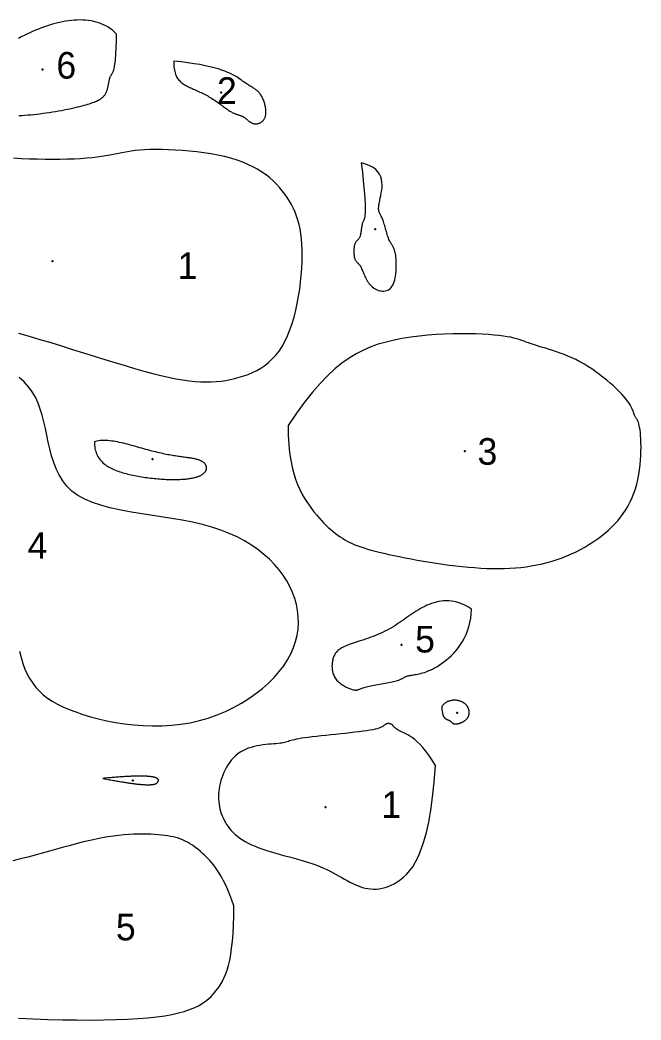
# Model space of a CAD drawing. Header units: millimetres. Extents: x 42.6 to 112.9, y 44.5 to 104.4.
# Drawn here: x 77.8 to 112.9, y 48 to 104.4 of the extents above; entities that cross this region are included whole.
import ezdxf
from ezdxf.enums import TextEntityAlignment as Align

# ---------------------------------------------------------------- set-up
doc = ezdxf.new("R2010")
doc.units = ezdxf.units.MM
for name, color, linetype in [('CONTOURS', 1, 'Continuous'), ('DIMENSIONS', 5, 'Continuous'), ('LABELS', 7, 'Continuous')]:
    doc.layers.add(name, color=color, linetype=linetype)

msp = doc.modelspace()

# ---------------------------------------------------------------- linework, layer by layer
at = {"layer": 'CONTOURS', "lineweight": 5}
for points in [[(77.78, 98.992), (77.943, 98.998), (78.108, 99.008), (78.277, 99.02), (78.448, 99.034), (78.622, 99.051), (78.796, 99.07), (78.972, 99.091), (79.147, 99.114), (79.323, 99.139), (79.498, 99.165), (79.672, 99.192), (79.843, 99.221), (80.013, 99.25), (80.179, 99.281), (80.342, 99.312), (80.501, 99.344), (80.656, 99.376), (80.806, 99.408), (80.95, 99.44), (81.087, 99.472), (81.219, 99.504), (81.343, 99.536), (81.459, 99.567), (81.569, 99.597), (81.672, 99.628), (81.769, 99.658), (81.859, 99.687), (81.943, 99.717), (82.021, 99.746), (82.094, 99.776), (82.162, 99.805), (82.224, 99.834), (82.282, 99.864), (82.335, 99.893), (82.384, 99.923), (82.428, 99.953), (82.469, 99.984), (82.507, 100.014), (82.541, 100.046), (82.572, 100.077), (82.6, 100.11), (82.625, 100.142), (82.648, 100.176), (82.669, 100.21), (82.688, 100.245), (82.706, 100.281), (82.722, 100.318), (82.737, 100.356), (82.75, 100.394), (82.763, 100.433), (82.774, 100.473), (82.785, 100.513), (82.795, 100.553), (82.805, 100.593), (82.813, 100.634), (82.822, 100.674), (82.83, 100.714), (82.837, 100.754), (82.845, 100.794), (82.852, 100.833), (82.859, 100.872), (82.867, 100.91), (82.875, 100.947), (82.882, 100.983), (82.891, 101.018), (82.9, 101.052), (82.909, 101.085), (82.919, 101.117), (82.93, 101.147), (82.941, 101.176), (82.954, 101.203), (82.968, 101.228), (82.982, 101.252), (82.998, 101.276), (83.014, 101.301), (83.03, 101.328), (83.047, 101.357), (83.065, 101.39), (83.083, 101.427), (83.1, 101.469), (83.118, 101.518), (83.135, 101.573), (83.152, 101.637), (83.169, 101.709), (83.185, 101.791), (83.2, 101.883), (83.214, 101.987), (83.228, 102.103), (83.24, 102.233), (83.251, 102.377), (83.261, 102.535), (83.269, 102.71), (83.276, 102.902), (83.281, 103.111), (83.284, 103.339), (83.285, 103.586), (83.285, 103.586), (83.177, 103.695), (83.063, 103.795), (82.945, 103.887), (82.822, 103.969), (82.695, 104.044), (82.564, 104.11), (82.428, 104.169), (82.29, 104.22), (82.147, 104.263), (82.002, 104.299), (81.853, 104.328), (81.701, 104.35), (81.547, 104.365), (81.39, 104.374), (81.231, 104.377), (81.07, 104.374), (80.908, 104.364), (80.743, 104.349), (80.578, 104.329), (80.411, 104.303), (80.243, 104.272), (80.074, 104.237), (79.905, 104.196), (79.735, 104.152), (79.566, 104.103), (79.396, 104.05), (79.227, 103.993), (79.058, 103.933), (78.89, 103.869), (78.723, 103.801), (78.558, 103.731), (78.394, 103.658), (78.231, 103.582), (78.071, 103.503), (77.913, 103.423), (77.758, 103.34)], [(77.756, 86.709), (78.354, 86.541), (78.962, 86.364), (79.576, 86.18), (80.192, 85.991), (80.809, 85.8), (81.421, 85.608), (82.027, 85.419), (82.622, 85.233), (83.204, 85.053), (83.769, 84.882), (84.314, 84.722), (84.835, 84.574), (85.33, 84.442), (85.795, 84.326), (86.23, 84.228), (86.639, 84.146), (87.022, 84.081), (87.382, 84.03), (87.722, 83.995), (88.043, 83.974), (88.348, 83.965), (88.64, 83.97), (88.919, 83.986), (89.189, 84.014), (89.453, 84.052), (89.711, 84.1), (89.966, 84.158), (90.22, 84.224), (90.471, 84.302), (90.718, 84.391), (90.961, 84.494), (91.199, 84.612), (91.43, 84.746), (91.654, 84.897), (91.87, 85.068), (92.077, 85.259), (92.274, 85.471), (92.46, 85.707), (92.634, 85.967), (92.796, 86.252), (92.944, 86.564), (93.079, 86.899), (93.201, 87.253), (93.31, 87.623), (93.407, 88.006), (93.492, 88.397), (93.565, 88.794), (93.626, 89.192), (93.675, 89.589), (93.714, 89.98), (93.741, 90.363), (93.758, 90.733), (93.765, 91.087), (93.761, 91.423), (93.747, 91.739), (93.723, 92.039), (93.689, 92.322), (93.645, 92.59), (93.591, 92.845), (93.526, 93.087), (93.452, 93.319), (93.367, 93.541), (93.272, 93.755), (93.167, 93.963), (93.052, 94.164), (92.927, 94.362), (92.791, 94.556), (92.645, 94.748), (92.488, 94.936), (92.318, 95.121), (92.135, 95.3), (91.938, 95.474), (91.725, 95.641), (91.497, 95.802), (91.253, 95.955), (90.99, 96.1), (90.709, 96.236), (90.409, 96.362), (90.089, 96.478), (89.748, 96.583), (89.387, 96.676), (89.009, 96.759), (88.619, 96.831), (88.22, 96.893), (87.816, 96.945), (87.411, 96.987), (87.009, 97.021), (86.614, 97.045), (86.229, 97.062), (85.859, 97.071), (85.508, 97.072), (85.178, 97.066), (84.875, 97.053), (84.6, 97.034), (84.349, 97.009), (84.119, 96.979), (83.905, 96.946), (83.701, 96.91), (83.504, 96.871), (83.308, 96.831), (83.11, 96.79), (82.904, 96.749), (82.686, 96.709), (82.452, 96.672), (82.196, 96.636), (81.915, 96.604), (81.603, 96.576), (81.263, 96.553), (80.898, 96.535), (80.511, 96.521), (80.106, 96.512), (79.686, 96.509), (79.255, 96.511), (78.816, 96.519), (78.373, 96.532), (77.928, 96.552), (77.486, 96.577)], [(77.81, 68.774), (77.905, 68.416), (78.009, 68.082), (78.126, 67.771), (78.255, 67.483), (78.4, 67.215), (78.561, 66.967), (78.739, 66.736), (78.937, 66.522), (79.156, 66.322), (79.397, 66.135), (79.662, 65.961), (79.952, 65.796), (80.268, 65.641), (80.613, 65.493), (80.988, 65.35), (81.392, 65.214), (81.822, 65.085), (82.276, 64.966), (82.75, 64.858), (83.242, 64.764), (83.748, 64.686), (84.266, 64.626), (84.792, 64.585), (85.324, 64.566), (85.859, 64.57), (86.393, 64.6), (86.924, 64.657), (87.448, 64.744), (87.964, 64.862), (88.468, 65.008), (88.96, 65.182), (89.436, 65.38), (89.895, 65.602), (90.336, 65.844), (90.755, 66.105), (91.152, 66.383), (91.524, 66.677), (91.869, 66.983), (92.185, 67.3), (92.471, 67.625), (92.724, 67.958), (92.943, 68.296), (93.127, 68.638), (93.278, 68.982), (93.395, 69.329), (93.481, 69.678), (93.534, 70.027), (93.556, 70.376), (93.548, 70.723), (93.511, 71.069), (93.444, 71.413), (93.348, 71.753), (93.225, 72.088), (93.074, 72.419), (92.897, 72.743), (92.693, 73.061), (92.463, 73.371), (92.206, 73.671), (91.922, 73.961), (91.611, 74.24), (91.273, 74.506), (90.908, 74.759), (90.515, 74.997), (90.095, 75.219), (89.647, 75.424), (89.171, 75.611), (88.667, 75.779), (88.135, 75.926), (87.576, 76.054), (86.998, 76.167), (86.407, 76.268), (85.807, 76.362), (85.207, 76.453), (84.611, 76.545), (84.027, 76.642), (83.461, 76.748), (82.918, 76.868), (82.405, 77.005), (81.929, 77.165), (81.495, 77.35), (81.11, 77.565), (80.777, 77.812), (80.494, 78.09), (80.254, 78.394), (80.053, 78.721), (79.884, 79.067), (79.744, 79.428), (79.626, 79.801), (79.526, 80.182), (79.437, 80.567), (79.356, 80.954), (79.275, 81.338), (79.191, 81.715), (79.098, 82.082), (78.99, 82.435), (78.864, 82.774), (78.714, 83.096), (78.537, 83.402), (78.329, 83.691), (78.085, 83.961), (77.8, 84.213)], [(77.758, 48.082), (78.591, 48.044), (79.42, 48.015), (80.237, 47.994), (81.035, 47.982), (81.809, 47.978), (82.55, 47.984), (83.252, 47.999), (83.907, 48.023), (84.511, 48.058), (85.061, 48.103), (85.56, 48.157), (86.012, 48.22), (86.42, 48.293), (86.787, 48.374), (87.116, 48.464), (87.41, 48.563), (87.673, 48.669), (87.908, 48.783), (88.118, 48.904), (88.305, 49.033), (88.474, 49.168), (88.627, 49.311), (88.768, 49.459), (88.899, 49.614), (89.023, 49.775), (89.14, 49.947), (89.249, 50.131), (89.35, 50.331), (89.444, 50.549), (89.529, 50.789), (89.607, 51.054), (89.676, 51.346), (89.736, 51.669), (89.787, 52.025), (89.83, 52.418), (89.863, 52.85), (89.887, 53.324), (89.902, 53.844), (89.907, 54.412), (89.907, 54.412), (89.803, 54.733), (89.693, 55.034), (89.578, 55.316), (89.459, 55.579), (89.335, 55.825), (89.209, 56.053), (89.079, 56.266), (88.947, 56.463), (88.814, 56.646), (88.681, 56.816), (88.547, 56.973), (88.413, 57.118), (88.281, 57.251), (88.15, 57.375), (88.022, 57.489), (87.897, 57.595), (87.775, 57.692), (87.654, 57.782), (87.534, 57.865), (87.414, 57.94), (87.294, 58.009), (87.171, 58.072), (87.045, 58.128), (86.915, 58.179), (86.781, 58.225), (86.642, 58.266), (86.495, 58.303), (86.342, 58.335), (86.18, 58.364), (86.008, 58.389), (85.827, 58.411), (85.635, 58.43), (85.432, 58.446), (85.218, 58.457), (84.994, 58.464), (84.758, 58.466), (84.512, 58.463), (84.255, 58.454), (83.986, 58.438), (83.707, 58.415), (83.416, 58.385), (83.114, 58.347), (82.801, 58.301), (82.477, 58.245), (82.141, 58.181), (81.794, 58.106), (81.436, 58.022), (81.068, 57.929), (80.69, 57.829), (80.304, 57.723), (79.91, 57.614), (79.51, 57.502), (79.104, 57.389), (78.694, 57.277), (78.281, 57.167), (77.865, 57.06), (77.447, 56.959)]]:
    msp.add_lwpolyline(points, dxfattribs=at)
for points in [[(86.518, 102.062), (86.52, 101.947), (86.524, 101.839), (86.532, 101.738), (86.543, 101.644), (86.557, 101.555), (86.574, 101.473), (86.593, 101.396), (86.616, 101.325), (86.642, 101.258), (86.67, 101.195), (86.701, 101.137), (86.735, 101.083), (86.772, 101.032), (86.811, 100.985), (86.854, 100.94), (86.898, 100.897), (86.946, 100.857), (86.996, 100.819), (87.049, 100.782), (87.104, 100.746), (87.162, 100.711), (87.222, 100.677), (87.284, 100.643), (87.348, 100.61), (87.414, 100.577), (87.481, 100.545), (87.551, 100.513), (87.621, 100.48), (87.693, 100.448), (87.765, 100.415), (87.838, 100.382), (87.912, 100.349), (87.987, 100.315), (88.062, 100.28), (88.137, 100.244), (88.212, 100.208), (88.286, 100.17), (88.361, 100.132), (88.434, 100.092), (88.508, 100.051), (88.58, 100.008), (88.651, 99.964), (88.722, 99.92), (88.791, 99.874), (88.859, 99.828), (88.927, 99.781), (88.993, 99.735), (89.058, 99.688), (89.122, 99.642), (89.184, 99.596), (89.245, 99.551), (89.305, 99.507), (89.364, 99.465), (89.421, 99.423), (89.476, 99.383), (89.53, 99.345), (89.582, 99.309), (89.633, 99.275), (89.682, 99.244), (89.729, 99.215), (89.774, 99.19), (89.818, 99.166), (89.86, 99.145), (89.901, 99.126), (89.94, 99.109), (89.978, 99.094), (90.014, 99.08), (90.05, 99.068), (90.084, 99.056), (90.117, 99.046), (90.149, 99.036), (90.179, 99.027), (90.21, 99.017), (90.239, 99.008), (90.267, 98.999), (90.295, 98.989), (90.323, 98.979), (90.35, 98.968), (90.376, 98.955), (90.402, 98.942), (90.428, 98.927), (90.453, 98.911), (90.479, 98.895), (90.504, 98.877), (90.528, 98.858), (90.553, 98.839), (90.578, 98.819), (90.602, 98.799), (90.627, 98.779), (90.651, 98.759), (90.676, 98.739), (90.7, 98.719), (90.725, 98.699), (90.75, 98.68), (90.774, 98.661), (90.799, 98.643), (90.825, 98.626), (90.85, 98.61), (90.876, 98.595), (90.902, 98.582), (90.928, 98.57), (90.955, 98.559), (90.982, 98.549), (91.009, 98.541), (91.036, 98.535), (91.063, 98.529), (91.09, 98.525), (91.118, 98.523), (91.145, 98.521), (91.172, 98.521), (91.2, 98.523), (91.227, 98.526), (91.254, 98.53), (91.28, 98.535), (91.307, 98.542), (91.333, 98.55), (91.359, 98.56), (91.385, 98.571), (91.41, 98.583), (91.435, 98.597), (91.46, 98.612), (91.484, 98.628), (91.507, 98.646), (91.53, 98.666), (91.551, 98.687), (91.572, 98.709), (91.592, 98.733), (91.611, 98.759), (91.629, 98.787), (91.645, 98.816), (91.66, 98.847), (91.674, 98.879), (91.686, 98.914), (91.697, 98.95), (91.706, 98.988), (91.713, 99.029), (91.719, 99.071), (91.723, 99.115), (91.724, 99.161), (91.724, 99.209), (91.721, 99.26), (91.717, 99.312), (91.71, 99.365), (91.702, 99.419), (91.692, 99.475), (91.68, 99.531), (91.667, 99.587), (91.651, 99.644), (91.635, 99.701), (91.616, 99.757), (91.597, 99.813), (91.575, 99.868), (91.553, 99.922), (91.529, 99.975), (91.504, 100.026), (91.477, 100.075), (91.45, 100.122), (91.421, 100.167), (91.392, 100.21), (91.362, 100.25), (91.33, 100.287), (91.297, 100.322), (91.264, 100.355), (91.228, 100.386), (91.192, 100.416), (91.154, 100.446), (91.114, 100.474), (91.073, 100.503), (91.03, 100.531), (90.985, 100.56), (90.938, 100.589), (90.888, 100.619), (90.837, 100.651), (90.784, 100.684), (90.728, 100.719), (90.669, 100.757), (90.608, 100.797), (90.544, 100.84), (90.478, 100.886), (90.408, 100.936), (90.335, 100.989), (90.255, 101.045), (90.168, 101.104), (90.072, 101.164), (89.966, 101.226), (89.848, 101.29), (89.716, 101.354), (89.569, 101.42), (89.406, 101.485), (89.224, 101.55), (89.023, 101.614), (88.8, 101.678), (88.555, 101.74), (88.285, 101.8), (87.99, 101.858), (87.667, 101.914), (87.315, 101.966), (86.933, 102.016), (86.518, 102.062)], [(97.1, 96.312), (97.163, 95.788), (97.213, 95.326), (97.253, 94.922), (97.284, 94.572), (97.305, 94.271), (97.319, 94.016), (97.325, 93.801), (97.325, 93.623), (97.32, 93.478), (97.31, 93.361), (97.297, 93.267), (97.28, 93.194), (97.262, 93.136), (97.243, 93.089), (97.224, 93.049), (97.205, 93.012), (97.188, 92.973), (97.172, 92.931), (97.159, 92.886), (97.147, 92.837), (97.136, 92.787), (97.127, 92.734), (97.118, 92.68), (97.11, 92.625), (97.102, 92.57), (97.095, 92.515), (97.087, 92.461), (97.079, 92.408), (97.071, 92.356), (97.062, 92.306), (97.053, 92.259), (97.042, 92.215), (97.029, 92.175), (97.016, 92.138), (97, 92.106), (96.984, 92.076), (96.966, 92.049), (96.948, 92.024), (96.929, 92.001), (96.91, 91.979), (96.89, 91.958), (96.87, 91.938), (96.85, 91.916), (96.831, 91.895), (96.812, 91.871), (96.793, 91.847), (96.776, 91.819), (96.76, 91.79), (96.745, 91.756), (96.731, 91.72), (96.719, 91.679), (96.708, 91.634), (96.7, 91.587), (96.692, 91.537), (96.687, 91.486), (96.683, 91.432), (96.68, 91.378), (96.679, 91.323), (96.68, 91.269), (96.682, 91.214), (96.686, 91.161), (96.692, 91.109), (96.699, 91.059), (96.708, 91.012), (96.718, 90.967), (96.73, 90.926), (96.743, 90.889), (96.758, 90.855), (96.775, 90.825), (96.793, 90.797), (96.812, 90.772), (96.832, 90.747), (96.853, 90.724), (96.875, 90.701), (96.897, 90.678), (96.92, 90.654), (96.944, 90.629), (96.968, 90.602), (96.993, 90.572), (97.018, 90.539), (97.043, 90.503), (97.067, 90.463), (97.092, 90.417), (97.117, 90.367), (97.141, 90.312), (97.166, 90.253), (97.192, 90.191), (97.218, 90.126), (97.246, 90.058), (97.276, 89.989), (97.307, 89.918), (97.34, 89.847), (97.376, 89.776), (97.414, 89.706), (97.456, 89.636), (97.5, 89.569), (97.548, 89.503), (97.6, 89.441), (97.657, 89.382), (97.717, 89.327), (97.782, 89.277), (97.85, 89.232), (97.922, 89.192), (97.995, 89.157), (98.071, 89.129), (98.147, 89.108), (98.224, 89.094), (98.301, 89.087), (98.377, 89.087), (98.452, 89.097), (98.524, 89.114), (98.594, 89.141), (98.66, 89.178), (98.723, 89.224), (98.781, 89.281), (98.833, 89.348), (98.88, 89.426), (98.921, 89.515), (98.957, 89.612), (98.987, 89.716), (99.013, 89.827), (99.033, 89.943), (99.05, 90.062), (99.062, 90.184), (99.071, 90.307), (99.076, 90.43), (99.077, 90.552), (99.076, 90.671), (99.072, 90.786), (99.065, 90.896), (99.056, 90.999), (99.044, 91.095), (99.031, 91.182), (99.017, 91.259), (99.001, 91.328), (98.984, 91.389), (98.965, 91.444), (98.945, 91.493), (98.925, 91.538), (98.903, 91.579), (98.881, 91.617), (98.858, 91.654), (98.834, 91.689), (98.81, 91.726), (98.785, 91.763), (98.761, 91.803), (98.736, 91.846), (98.711, 91.893), (98.686, 91.945), (98.662, 92.004), (98.637, 92.068), (98.613, 92.137), (98.589, 92.21), (98.565, 92.287), (98.542, 92.367), (98.518, 92.449), (98.494, 92.531), (98.471, 92.615), (98.447, 92.698), (98.423, 92.779), (98.399, 92.859), (98.376, 92.936), (98.352, 93.01), (98.327, 93.08), (98.303, 93.144), (98.279, 93.203), (98.254, 93.256), (98.229, 93.304), (98.206, 93.348), (98.183, 93.389), (98.161, 93.429), (98.141, 93.468), (98.124, 93.509), (98.108, 93.551), (98.096, 93.597), (98.087, 93.647), (98.082, 93.702), (98.08, 93.765), (98.083, 93.835), (98.091, 93.915), (98.103, 94.004), (98.122, 94.105), (98.146, 94.219), (98.174, 94.345), (98.204, 94.48), (98.232, 94.624), (98.255, 94.773), (98.271, 94.927), (98.277, 95.082), (98.269, 95.238), (98.244, 95.392), (98.2, 95.541), (98.134, 95.685), (98.042, 95.821), (97.923, 95.947), (97.771, 96.061), (97.586, 96.161), (97.363, 96.245), (97.1, 96.312)], [(92.969, 81.499), (92.979, 80.945), (93.009, 80.437), (93.057, 79.971), (93.121, 79.544), (93.2, 79.154), (93.291, 78.798), (93.394, 78.472), (93.507, 78.175), (93.628, 77.903), (93.755, 77.653), (93.887, 77.423), (94.022, 77.209), (94.159, 77.009), (94.296, 76.82), (94.432, 76.642), (94.568, 76.473), (94.703, 76.313), (94.838, 76.162), (94.972, 76.019), (95.106, 75.885), (95.24, 75.759), (95.374, 75.64), (95.508, 75.528), (95.641, 75.424), (95.774, 75.325), (95.907, 75.233), (96.04, 75.146), (96.174, 75.065), (96.31, 74.989), (96.45, 74.917), (96.595, 74.848), (96.746, 74.783), (96.906, 74.719), (97.075, 74.658), (97.256, 74.599), (97.448, 74.54), (97.655, 74.481), (97.878, 74.422), (98.117, 74.363), (98.375, 74.302), (98.652, 74.239), (98.947, 74.175), (99.257, 74.11), (99.58, 74.046), (99.916, 73.981), (100.261, 73.918), (100.614, 73.857), (100.973, 73.798), (101.336, 73.741), (101.701, 73.688), (102.066, 73.638), (102.43, 73.593), (102.79, 73.553), (103.145, 73.519), (103.495, 73.49), (103.839, 73.467), (104.178, 73.451), (104.512, 73.442), (104.841, 73.439), (105.165, 73.444), (105.484, 73.456), (105.798, 73.476), (106.108, 73.504), (106.414, 73.541), (106.715, 73.586), (107.012, 73.64), (107.304, 73.703), (107.593, 73.775), (107.877, 73.856), (108.156, 73.946), (108.429, 74.044), (108.698, 74.15), (108.961, 74.263), (109.218, 74.384), (109.468, 74.513), (109.712, 74.648), (109.95, 74.789), (110.18, 74.937), (110.403, 75.091), (110.618, 75.251), (110.825, 75.416), (111.024, 75.587), (111.215, 75.765), (111.396, 75.949), (111.569, 76.139), (111.731, 76.337), (111.884, 76.542), (112.026, 76.754), (112.158, 76.974), (112.279, 77.202), (112.388, 77.438), (112.486, 77.682), (112.572, 77.935), (112.645, 78.197), (112.708, 78.464), (112.759, 78.736), (112.801, 79.008), (112.833, 79.28), (112.857, 79.548), (112.873, 79.809), (112.882, 80.063), (112.885, 80.305), (112.882, 80.534), (112.874, 80.748), (112.862, 80.943), (112.847, 81.117), (112.828, 81.269), (112.808, 81.4), (112.786, 81.51), (112.762, 81.604), (112.737, 81.682), (112.711, 81.748), (112.686, 81.802), (112.66, 81.848), (112.635, 81.887), (112.61, 81.921), (112.587, 81.953), (112.566, 81.985), (112.546, 82.018), (112.529, 82.056), (112.514, 82.098), (112.499, 82.146), (112.482, 82.2), (112.463, 82.26), (112.44, 82.326), (112.411, 82.4), (112.374, 82.48), (112.329, 82.568), (112.274, 82.664), (112.208, 82.769), (112.128, 82.882), (112.033, 83.004), (111.922, 83.135), (111.795, 83.276), (111.653, 83.424), (111.496, 83.578), (111.327, 83.737), (111.146, 83.898), (110.955, 84.061), (110.755, 84.223), (110.547, 84.384), (110.333, 84.541), (110.114, 84.694), (109.891, 84.839), (109.665, 84.977), (109.439, 85.105), (109.212, 85.222), (108.986, 85.329), (108.762, 85.426), (108.541, 85.515), (108.324, 85.596), (108.111, 85.67), (107.904, 85.739), (107.702, 85.802), (107.509, 85.86), (107.323, 85.915), (107.146, 85.968), (106.979, 86.018), (106.823, 86.068), (106.679, 86.117), (106.543, 86.166), (106.412, 86.215), (106.284, 86.263), (106.153, 86.309), (106.016, 86.355), (105.87, 86.398), (105.711, 86.44), (105.535, 86.48), (105.339, 86.517), (105.119, 86.551), (104.871, 86.583), (104.592, 86.611), (104.277, 86.635), (103.928, 86.656), (103.549, 86.671), (103.143, 86.68), (102.714, 86.681), (102.267, 86.675), (101.805, 86.659), (101.332, 86.633), (100.853, 86.596), (100.371, 86.547), (99.89, 86.485), (99.415, 86.409), (98.95, 86.318), (98.498, 86.211), (98.06, 86.086), (97.636, 85.938), (97.221, 85.763), (96.813, 85.556), (96.409, 85.312), (96.006, 85.028), (95.601, 84.698), (95.192, 84.317), (94.774, 83.882), (94.346, 83.387), (93.905, 82.828), (93.447, 82.2), (92.969, 81.499)], [(82.042, 80.587), (82.044, 80.49), (82.05, 80.395), (82.06, 80.305), (82.075, 80.217), (82.093, 80.133), (82.115, 80.053), (82.141, 79.975), (82.17, 79.9), (82.204, 79.829), (82.24, 79.76), (82.28, 79.694), (82.323, 79.631), (82.37, 79.57), (82.419, 79.512), (82.472, 79.457), (82.527, 79.404), (82.586, 79.353), (82.647, 79.305), (82.711, 79.258), (82.777, 79.214), (82.846, 79.172), (82.917, 79.132), (82.991, 79.093), (83.067, 79.056), (83.145, 79.021), (83.225, 78.988), (83.307, 78.956), (83.391, 78.925), (83.477, 78.896), (83.564, 78.868), (83.653, 78.841), (83.744, 78.816), (83.836, 78.791), (83.929, 78.767), (84.024, 78.745), (84.12, 78.723), (84.217, 78.702), (84.314, 78.682), (84.413, 78.663), (84.512, 78.644), (84.612, 78.627), (84.712, 78.61), (84.813, 78.595), (84.913, 78.58), (85.014, 78.566), (85.115, 78.553), (85.216, 78.541), (85.317, 78.53), (85.417, 78.52), (85.517, 78.51), (85.616, 78.502), (85.714, 78.494), (85.812, 78.487), (85.909, 78.481), (86.005, 78.476), (86.099, 78.471), (86.193, 78.468), (86.285, 78.465), (86.375, 78.463), (86.464, 78.462), (86.552, 78.461), (86.637, 78.462), (86.721, 78.463), (86.802, 78.465), (86.881, 78.468), (86.958, 78.472), (87.033, 78.476), (87.105, 78.482), (87.175, 78.488), (87.243, 78.495), (87.308, 78.502), (87.371, 78.51), (87.432, 78.519), (87.49, 78.529), (87.547, 78.539), (87.601, 78.55), (87.653, 78.561), (87.703, 78.573), (87.751, 78.586), (87.796, 78.599), (87.84, 78.613), (87.882, 78.627), (87.922, 78.642), (87.96, 78.658), (87.996, 78.674), (88.03, 78.69), (88.063, 78.707), (88.093, 78.724), (88.122, 78.741), (88.149, 78.759), (88.174, 78.778), (88.198, 78.796), (88.22, 78.815), (88.241, 78.835), (88.259, 78.854), (88.277, 78.874), (88.292, 78.895), (88.307, 78.915), (88.319, 78.936), (88.331, 78.957), (88.341, 78.978), (88.349, 78.999), (88.356, 79.021), (88.362, 79.042), (88.366, 79.064), (88.369, 79.086), (88.37, 79.107), (88.37, 79.129), (88.368, 79.151), (88.365, 79.172), (88.36, 79.194), (88.354, 79.215), (88.346, 79.237), (88.336, 79.258), (88.326, 79.279), (88.313, 79.299), (88.299, 79.32), (88.284, 79.34), (88.267, 79.36), (88.248, 79.379), (88.228, 79.398), (88.206, 79.417), (88.182, 79.435), (88.157, 79.453), (88.131, 79.47), (88.102, 79.487), (88.072, 79.503), (88.041, 79.519), (88.008, 79.534), (87.973, 79.548), (87.936, 79.562), (87.898, 79.575), (87.858, 79.587), (87.817, 79.599), (87.773, 79.61), (87.728, 79.62), (87.682, 79.63), (87.633, 79.64), (87.583, 79.649), (87.531, 79.658), (87.477, 79.666), (87.421, 79.675), (87.364, 79.683), (87.304, 79.692), (87.243, 79.7), (87.18, 79.708), (87.115, 79.717), (87.048, 79.726), (86.979, 79.735), (86.909, 79.745), (86.836, 79.755), (86.761, 79.766), (86.685, 79.777), (86.606, 79.789), (86.525, 79.802), (86.442, 79.816), (86.357, 79.83), (86.271, 79.846), (86.182, 79.862), (86.091, 79.88), (85.997, 79.899), (85.902, 79.919), (85.804, 79.94), (85.705, 79.963), (85.603, 79.987), (85.499, 80.013), (85.393, 80.04), (85.285, 80.068), (85.175, 80.098), (85.063, 80.129), (84.95, 80.16), (84.836, 80.192), (84.721, 80.225), (84.605, 80.257), (84.489, 80.29), (84.372, 80.323), (84.255, 80.355), (84.138, 80.387), (84.021, 80.417), (83.905, 80.447), (83.789, 80.476), (83.675, 80.504), (83.561, 80.53), (83.448, 80.554), (83.337, 80.577), (83.227, 80.597), (83.12, 80.615), (83.014, 80.631), (82.91, 80.644), (82.809, 80.654), (82.711, 80.661), (82.615, 80.665), (82.523, 80.666), (82.433, 80.663), (82.347, 80.656), (82.265, 80.645), (82.186, 80.63), (82.112, 80.611), (82.042, 80.587)], [(103.312, 71.157), (103.143, 71.26), (102.977, 71.349), (102.814, 71.424), (102.654, 71.486), (102.496, 71.535), (102.341, 71.572), (102.189, 71.598), (102.039, 71.613), (101.892, 71.618), (101.748, 71.613), (101.606, 71.6), (101.466, 71.578), (101.329, 71.549), (101.195, 71.512), (101.063, 71.469), (100.934, 71.42), (100.807, 71.367), (100.682, 71.308), (100.559, 71.246), (100.439, 71.18), (100.321, 71.11), (100.204, 71.038), (100.088, 70.964), (99.973, 70.888), (99.859, 70.81), (99.745, 70.731), (99.632, 70.651), (99.518, 70.571), (99.403, 70.491), (99.288, 70.411), (99.172, 70.332), (99.055, 70.255), (98.936, 70.179), (98.815, 70.105), (98.691, 70.033), (98.566, 69.964), (98.437, 69.899), (98.306, 69.836), (98.174, 69.777), (98.04, 69.72), (97.905, 69.666), (97.77, 69.614), (97.636, 69.565), (97.502, 69.517), (97.369, 69.472), (97.239, 69.428), (97.111, 69.386), (96.986, 69.345), (96.864, 69.305), (96.747, 69.266), (96.634, 69.228), (96.526, 69.19), (96.424, 69.153), (96.328, 69.116), (96.239, 69.079), (96.157, 69.042), (96.08, 69.005), (96.01, 68.968), (95.946, 68.93), (95.888, 68.891), (95.834, 68.852), (95.785, 68.813), (95.741, 68.772), (95.702, 68.73), (95.666, 68.688), (95.634, 68.644), (95.606, 68.598), (95.581, 68.552), (95.558, 68.503), (95.538, 68.453), (95.521, 68.402), (95.505, 68.348), (95.491, 68.293), (95.479, 68.235), (95.468, 68.176), (95.46, 68.116), (95.454, 68.054), (95.45, 67.991), (95.448, 67.927), (95.449, 67.863), (95.453, 67.799), (95.46, 67.735), (95.471, 67.67), (95.484, 67.606), (95.501, 67.543), (95.522, 67.48), (95.546, 67.419), (95.575, 67.358), (95.607, 67.3), (95.644, 67.242), (95.685, 67.187), (95.731, 67.134), (95.78, 67.083), (95.833, 67.034), (95.888, 66.988), (95.946, 66.943), (96.005, 66.901), (96.066, 66.862), (96.128, 66.825), (96.19, 66.79), (96.252, 66.758), (96.313, 66.728), (96.373, 66.701), (96.431, 66.677), (96.487, 66.655), (96.541, 66.636), (96.591, 66.621), (96.638, 66.608), (96.681, 66.598), (96.72, 66.59), (96.755, 66.586), (96.787, 66.584), (96.818, 66.585), (96.847, 66.588), (96.875, 66.593), (96.903, 66.6), (96.931, 66.609), (96.961, 66.619), (96.992, 66.631), (97.026, 66.644), (97.063, 66.659), (97.104, 66.674), (97.15, 66.691), (97.2, 66.708), (97.257, 66.726), (97.319, 66.744), (97.389, 66.762), (97.466, 66.781), (97.55, 66.8), (97.639, 66.818), (97.732, 66.837), (97.83, 66.856), (97.931, 66.876), (98.033, 66.895), (98.138, 66.914), (98.243, 66.934), (98.347, 66.953), (98.451, 66.973), (98.552, 66.993), (98.651, 67.012), (98.746, 67.032), (98.837, 67.052), (98.922, 67.072), (99.002, 67.092), (99.074, 67.111), (99.14, 67.131), (99.198, 67.151), (99.251, 67.171), (99.299, 67.19), (99.342, 67.209), (99.381, 67.228), (99.417, 67.246), (99.45, 67.264), (99.482, 67.282), (99.513, 67.299), (99.544, 67.315), (99.575, 67.331), (99.607, 67.346), (99.641, 67.36), (99.677, 67.373), (99.717, 67.385), (99.76, 67.397), (99.808, 67.407), (99.861, 67.416), (99.919, 67.425), (99.983, 67.434), (100.051, 67.444), (100.124, 67.455), (100.202, 67.468), (100.285, 67.484), (100.372, 67.503), (100.464, 67.525), (100.561, 67.551), (100.663, 67.583), (100.769, 67.619), (100.879, 67.662), (100.994, 67.711), (101.113, 67.768), (101.236, 67.832), (101.363, 67.904), (101.495, 67.986), (101.63, 68.076), (101.768, 68.176), (101.908, 68.286), (102.047, 68.406), (102.186, 68.535), (102.322, 68.674), (102.455, 68.823), (102.582, 68.983), (102.704, 69.152), (102.818, 69.332), (102.923, 69.523), (103.019, 69.724), (103.103, 69.935), (103.175, 70.158), (103.233, 70.391), (103.276, 70.635), (103.302, 70.891), (103.312, 71.157)], [(101.646, 65.663), (101.646, 65.611), (101.648, 65.561), (101.65, 65.514), (101.654, 65.469), (101.658, 65.427), (101.663, 65.387), (101.669, 65.349), (101.675, 65.313), (101.682, 65.28), (101.69, 65.249), (101.699, 65.219), (101.708, 65.191), (101.718, 65.166), (101.728, 65.142), (101.739, 65.119), (101.75, 65.098), (101.762, 65.079), (101.774, 65.061), (101.786, 65.045), (101.799, 65.029), (101.812, 65.015), (101.825, 65.003), (101.838, 64.991), (101.852, 64.98), (101.865, 64.97), (101.879, 64.961), (101.893, 64.953), (101.907, 64.945), (101.92, 64.938), (101.934, 64.931), (101.948, 64.925), (101.961, 64.92), (101.974, 64.914), (101.987, 64.909), (102, 64.905), (102.013, 64.9), (102.025, 64.895), (102.037, 64.89), (102.048, 64.885), (102.059, 64.88), (102.069, 64.875), (102.079, 64.869), (102.089, 64.863), (102.098, 64.857), (102.107, 64.851), (102.116, 64.844), (102.124, 64.838), (102.132, 64.831), (102.14, 64.825), (102.148, 64.818), (102.155, 64.811), (102.163, 64.804), (102.17, 64.797), (102.177, 64.79), (102.184, 64.783), (102.191, 64.776), (102.198, 64.769), (102.205, 64.762), (102.212, 64.756), (102.219, 64.749), (102.226, 64.743), (102.234, 64.737), (102.241, 64.73), (102.249, 64.725), (102.257, 64.719), (102.265, 64.713), (102.274, 64.708), (102.283, 64.703), (102.292, 64.699), (102.302, 64.695), (102.312, 64.691), (102.322, 64.687), (102.333, 64.684), (102.344, 64.681), (102.356, 64.678), (102.369, 64.676), (102.381, 64.675), (102.395, 64.674), (102.409, 64.673), (102.424, 64.673), (102.44, 64.674), (102.456, 64.675), (102.472, 64.676), (102.49, 64.678), (102.507, 64.681), (102.526, 64.684), (102.544, 64.687), (102.563, 64.692), (102.583, 64.696), (102.602, 64.701), (102.622, 64.707), (102.642, 64.713), (102.663, 64.72), (102.683, 64.727), (102.704, 64.734), (102.725, 64.742), (102.745, 64.751), (102.766, 64.76), (102.787, 64.77), (102.807, 64.78), (102.827, 64.79), (102.848, 64.801), (102.868, 64.813), (102.887, 64.825), (102.907, 64.837), (102.926, 64.85), (102.945, 64.864), (102.963, 64.878), (102.981, 64.892), (102.998, 64.907), (103.015, 64.922), (103.032, 64.938), (103.047, 64.954), (103.062, 64.971), (103.077, 64.988), (103.09, 65.006), (103.103, 65.024), (103.115, 65.043), (103.127, 65.062), (103.137, 65.081), (103.146, 65.101), (103.155, 65.121), (103.163, 65.142), (103.169, 65.163), (103.175, 65.184), (103.18, 65.206), (103.184, 65.228), (103.188, 65.25), (103.19, 65.272), (103.191, 65.294), (103.192, 65.317), (103.191, 65.34), (103.19, 65.362), (103.188, 65.385), (103.185, 65.408), (103.181, 65.431), (103.176, 65.454), (103.17, 65.477), (103.163, 65.499), (103.156, 65.522), (103.147, 65.544), (103.138, 65.566), (103.128, 65.588), (103.117, 65.61), (103.105, 65.632), (103.092, 65.653), (103.078, 65.674), (103.063, 65.694), (103.048, 65.714), (103.032, 65.734), (103.014, 65.753), (102.996, 65.772), (102.977, 65.791), (102.957, 65.808), (102.936, 65.826), (102.914, 65.842), (102.892, 65.858), (102.868, 65.873), (102.844, 65.888), (102.819, 65.902), (102.792, 65.915), (102.766, 65.928), (102.738, 65.94), (102.71, 65.95), (102.681, 65.961), (102.651, 65.97), (102.621, 65.978), (102.59, 65.986), (102.559, 65.992), (102.527, 65.998), (102.496, 66.003), (102.463, 66.007), (102.431, 66.009), (102.398, 66.011), (102.365, 66.012), (102.332, 66.012), (102.299, 66.01), (102.266, 66.008), (102.233, 66.004), (102.2, 65.999), (102.167, 65.993), (102.134, 65.986), (102.101, 65.978), (102.069, 65.968), (102.037, 65.958), (102.005, 65.946), (101.974, 65.932), (101.943, 65.918), (101.912, 65.902), (101.883, 65.884), (101.853, 65.865), (101.825, 65.845), (101.797, 65.824), (101.769, 65.801), (101.743, 65.776), (101.717, 65.75), (101.693, 65.723), (101.669, 65.694), (101.646, 65.663)], [(101.282, 62.335), (101.097, 62.641), (100.917, 62.911), (100.743, 63.146), (100.576, 63.35), (100.415, 63.525), (100.261, 63.674), (100.115, 63.8), (99.977, 63.904), (99.846, 63.991), (99.725, 64.063), (99.611, 64.122), (99.508, 64.172), (99.413, 64.214), (99.329, 64.252), (99.254, 64.289), (99.189, 64.324), (99.133, 64.358), (99.085, 64.391), (99.043, 64.422), (99.008, 64.452), (98.978, 64.481), (98.952, 64.508), (98.929, 64.534), (98.909, 64.558), (98.89, 64.58), (98.873, 64.6), (98.854, 64.619), (98.835, 64.635), (98.814, 64.65), (98.791, 64.662), (98.766, 64.672), (98.739, 64.681), (98.712, 64.687), (98.683, 64.691), (98.654, 64.693), (98.625, 64.693), (98.596, 64.691), (98.567, 64.687), (98.539, 64.681), (98.513, 64.673), (98.488, 64.663), (98.464, 64.65), (98.443, 64.636), (98.423, 64.62), (98.403, 64.602), (98.381, 64.582), (98.354, 64.56), (98.321, 64.537), (98.28, 64.513), (98.229, 64.488), (98.165, 64.461), (98.087, 64.434), (97.992, 64.406), (97.88, 64.378), (97.747, 64.349), (97.592, 64.32), (97.413, 64.291), (97.21, 64.262), (96.984, 64.232), (96.741, 64.203), (96.483, 64.174), (96.214, 64.145), (95.938, 64.116), (95.658, 64.087), (95.379, 64.059), (95.104, 64.03), (94.835, 64.002), (94.578, 63.974), (94.336, 63.946), (94.112, 63.918), (93.91, 63.891), (93.732, 63.864), (93.578, 63.837), (93.445, 63.811), (93.329, 63.786), (93.227, 63.761), (93.138, 63.737), (93.058, 63.714), (92.985, 63.692), (92.915, 63.671), (92.845, 63.651), (92.774, 63.632), (92.698, 63.615), (92.614, 63.6), (92.52, 63.586), (92.412, 63.574), (92.292, 63.562), (92.16, 63.551), (92.019, 63.54), (91.869, 63.526), (91.712, 63.51), (91.551, 63.49), (91.386, 63.465), (91.22, 63.435), (91.053, 63.398), (90.887, 63.354), (90.725, 63.301), (90.567, 63.239), (90.415, 63.167), (90.271, 63.084), (90.135, 62.989), (90.008, 62.884), (89.889, 62.769), (89.778, 62.646), (89.676, 62.516), (89.581, 62.38), (89.495, 62.237), (89.416, 62.091), (89.345, 61.941), (89.282, 61.788), (89.227, 61.634), (89.179, 61.48), (89.139, 61.325), (89.106, 61.172), (89.08, 61.022), (89.062, 60.873), (89.05, 60.726), (89.046, 60.581), (89.049, 60.438), (89.058, 60.298), (89.074, 60.159), (89.097, 60.023), (89.126, 59.888), (89.162, 59.756), (89.204, 59.626), (89.252, 59.497), (89.306, 59.371), (89.366, 59.247), (89.432, 59.125), (89.505, 59.005), (89.585, 58.887), (89.673, 58.772), (89.768, 58.659), (89.873, 58.549), (89.987, 58.441), (90.112, 58.337), (90.247, 58.235), (90.393, 58.136), (90.552, 58.04), (90.723, 57.948), (90.907, 57.859), (91.105, 57.773), (91.316, 57.69), (91.541, 57.611), (91.776, 57.534), (92.021, 57.46), (92.272, 57.387), (92.529, 57.315), (92.789, 57.244), (93.05, 57.173), (93.311, 57.101), (93.569, 57.029), (93.823, 56.955), (94.071, 56.88), (94.31, 56.802), (94.54, 56.721), (94.757, 56.637), (94.963, 56.55), (95.158, 56.461), (95.343, 56.37), (95.519, 56.279), (95.687, 56.187), (95.849, 56.097), (96.005, 56.008), (96.157, 55.922), (96.304, 55.839), (96.45, 55.76), (96.594, 55.686), (96.738, 55.618), (96.882, 55.555), (97.028, 55.501), (97.177, 55.454), (97.327, 55.416), (97.48, 55.387), (97.636, 55.368), (97.793, 55.36), (97.952, 55.363), (98.114, 55.379), (98.278, 55.407), (98.443, 55.449), (98.611, 55.505), (98.78, 55.577), (98.952, 55.663), (99.125, 55.767), (99.3, 55.887), (99.476, 56.027), (99.653, 56.192), (99.828, 56.388), (100.001, 56.621), (100.169, 56.897), (100.332, 57.223), (100.489, 57.604), (100.637, 58.047), (100.776, 58.557), (100.905, 59.141), (101.021, 59.804), (101.123, 60.554), (101.211, 61.395), (101.282, 62.335)], [(82.51, 61.604), (82.589, 61.588), (82.668, 61.573), (82.745, 61.559), (82.82, 61.544), (82.894, 61.53), (82.967, 61.517), (83.039, 61.504), (83.109, 61.491), (83.178, 61.478), (83.246, 61.466), (83.312, 61.455), (83.377, 61.443), (83.441, 61.432), (83.504, 61.422), (83.566, 61.412), (83.626, 61.402), (83.685, 61.392), (83.743, 61.383), (83.8, 61.374), (83.855, 61.365), (83.91, 61.357), (83.963, 61.349), (84.015, 61.342), (84.066, 61.334), (84.116, 61.328), (84.165, 61.321), (84.213, 61.315), (84.26, 61.309), (84.306, 61.303), (84.35, 61.297), (84.394, 61.292), (84.437, 61.287), (84.479, 61.283), (84.519, 61.279), (84.559, 61.275), (84.598, 61.271), (84.636, 61.267), (84.672, 61.264), (84.708, 61.261), (84.743, 61.259), (84.778, 61.256), (84.811, 61.254), (84.843, 61.252), (84.875, 61.251), (84.905, 61.249), (84.935, 61.248), (84.964, 61.247), (84.993, 61.246), (85.02, 61.246), (85.047, 61.246), (85.072, 61.245), (85.097, 61.246), (85.122, 61.246), (85.145, 61.247), (85.168, 61.247), (85.19, 61.248), (85.212, 61.25), (85.232, 61.251), (85.252, 61.252), (85.272, 61.254), (85.291, 61.256), (85.309, 61.258), (85.326, 61.261), (85.343, 61.263), (85.359, 61.266), (85.375, 61.268), (85.39, 61.271), (85.404, 61.274), (85.418, 61.278), (85.432, 61.281), (85.444, 61.285), (85.457, 61.288), (85.468, 61.292), (85.48, 61.296), (85.491, 61.3), (85.501, 61.304), (85.511, 61.309), (85.52, 61.313), (85.529, 61.318), (85.538, 61.322), (85.546, 61.327), (85.554, 61.332), (85.561, 61.337), (85.568, 61.342), (85.575, 61.347), (85.581, 61.352), (85.587, 61.358), (85.592, 61.363), (85.598, 61.369), (85.603, 61.374), (85.607, 61.38), (85.612, 61.386), (85.616, 61.391), (85.62, 61.397), (85.623, 61.403), (85.627, 61.409), (85.63, 61.415), (85.633, 61.421), (85.636, 61.427), (85.639, 61.433), (85.641, 61.439), (85.643, 61.446), (85.645, 61.452), (85.647, 61.458), (85.649, 61.464), (85.65, 61.47), (85.651, 61.477), (85.652, 61.483), (85.652, 61.489), (85.652, 61.496), (85.652, 61.502), (85.651, 61.508), (85.65, 61.514), (85.649, 61.521), (85.647, 61.527), (85.645, 61.533), (85.642, 61.539), (85.639, 61.545), (85.636, 61.551), (85.632, 61.558), (85.628, 61.564), (85.623, 61.57), (85.617, 61.575), (85.611, 61.581), (85.605, 61.587), (85.597, 61.593), (85.59, 61.599), (85.581, 61.604), (85.572, 61.61), (85.563, 61.615), (85.553, 61.621), (85.542, 61.626), (85.53, 61.631), (85.518, 61.637), (85.505, 61.642), (85.492, 61.647), (85.477, 61.651), (85.462, 61.656), (85.446, 61.661), (85.429, 61.665), (85.412, 61.67), (85.394, 61.674), (85.375, 61.678), (85.355, 61.683), (85.334, 61.686), (85.312, 61.69), (85.29, 61.694), (85.266, 61.697), (85.242, 61.701), (85.216, 61.704), (85.19, 61.707), (85.163, 61.71), (85.135, 61.713), (85.105, 61.715), (85.075, 61.718), (85.044, 61.72), (85.012, 61.722), (84.978, 61.724), (84.944, 61.726), (84.908, 61.727), (84.872, 61.729), (84.834, 61.73), (84.795, 61.731), (84.755, 61.732), (84.714, 61.732), (84.671, 61.733), (84.628, 61.733), (84.583, 61.733), (84.537, 61.732), (84.49, 61.732), (84.441, 61.731), (84.391, 61.73), (84.34, 61.729), (84.288, 61.728), (84.234, 61.726), (84.179, 61.724), (84.123, 61.722), (84.065, 61.719), (84.006, 61.717), (83.945, 61.714), (83.883, 61.711), (83.82, 61.707), (83.755, 61.703), (83.689, 61.699), (83.621, 61.695), (83.552, 61.691), (83.481, 61.686), (83.409, 61.681), (83.335, 61.675), (83.26, 61.669), (83.183, 61.663), (83.105, 61.657), (83.025, 61.65), (82.943, 61.643), (82.86, 61.636), (82.775, 61.629), (82.688, 61.621), (82.6, 61.612), (82.51, 61.604)]]:
    msp.add_lwpolyline(points, close=True, dxfattribs=at)
at = {"layer": 'DIMENSIONS'}
for p in [(79.111, 101.577), (89.19, 100.28), (97.885, 92.577), (79.687, 90.767), (85.314, 79.603), (102.945, 80.06), (99.363, 69.132), (102.507, 65.307), (84.218, 61.488), (95.074, 59.988)]:
    msp.add_point(p, dxfattribs=at)

# ---------------------------------------------------------------- texts
at = {"layer": 'LABELS', "color": 7}
for s, p in [('6', (80.456, 101.822)), ('2', (89.518, 100.397)), ('1', (87.29, 90.52)), ('3', (104.219, 80.044)), ('4', (78.831, 74.741)), ('5', (100.698, 69.455)), ('1', (98.796, 60.122)), ('5', (83.814, 53.222))]:
    msp.add_text(s, height=1.5, dxfattribs=at).set_placement(p, align=Align.MIDDLE_CENTER)

doc.saveas('drawing.dxf')
